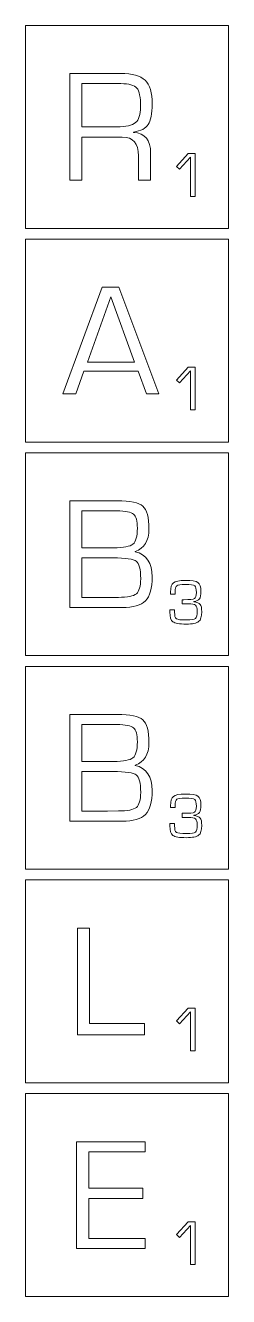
# Model space of a CAD drawing. Header units: millimetres. Extents: x -685 to 207, y -211 to 350.
# Drawn here: x -509.5 to -490.5, y -49.5 to 69.5 of the extents above; entities that cross this region are included whole.
import ezdxf

# ---------------------------------------------------------------- set-up
doc = ezdxf.new("R2010")
doc.units = ezdxf.units.MM
doc.layers.get('0').update_dxf_attribs({"linetype": 'CONTINUOUS', "lineweight": 25, "true_color": 0x000000})
doc.layers.add('letter', color=7, linetype='CONTINUOUS', lineweight=25, true_color=0x000000)
doc.layers.add('score', color=7, linetype='CONTINUOUS', lineweight=25, true_color=0x000000)

msp = doc.modelspace()

# ---------------------------------------------------------------- linework, layer by layer
at = {"lineweight": 5}
for p, q in [((-490.5, 69.5), (-509.5, 69.5)), ((-509.5, 69.5), (-509.5, 50.5)), ((-490.5, 50.5), (-490.5, 69.5)), ((-509.5, 50.5), (-490.5, 50.5)), ((-490.5, 49.5), (-509.5, 49.5)), ((-509.5, 49.5), (-509.5, 30.5)), ((-490.5, 30.5), (-490.5, 49.5)), ((-509.5, 30.5), (-490.5, 30.5)), ((-490.5, 29.5), (-509.5, 29.5)), ((-509.5, 29.5), (-509.5, 10.5)), ((-490.5, 10.5), (-490.5, 29.5)), ((-509.5, 10.5), (-490.5, 10.5)), ((-490.5, 9.5), (-509.5, 9.5)), ((-509.5, 9.5), (-509.5, -9.5)), ((-490.5, -9.5), (-490.5, 9.5)), ((-509.5, -9.5), (-490.5, -9.5)), ((-509.5, -10.5), (-509.5, -29.5)), ((-490.5, -10.5), (-509.5, -10.5)), ((-490.5, -29.5), (-490.5, -10.5)), ((-509.5, -29.5), (-490.5, -29.5)), ((-490.5, -30.5), (-509.5, -30.5)), ((-509.5, -30.5), (-509.5, -49.5)), ((-490.5, -49.5), (-490.5, -30.5)), ((-509.5, -49.5), (-490.5, -49.5))]:
    msp.add_line(p, q, dxfattribs=at)
at = {"layer": 'letter', "lineweight": 5}
for p, q in [((-505.35, 55), (-505.35, 65)), ((-505.35, 65), (-500.58, 65)), ((-500.57, 64.05), (-504.22, 64.05)), ((-504.22, 64.05), (-504.22, 60)), ((-504.22, 60), (-500.96, 60)), ((-499.38, 59.51), (-499.38, 59.49)), ((-500.81, 59.05), (-504.22, 59.05)), ((-504.22, 59.05), (-504.22, 55)), ((-500.44, 59.05), (-500.81, 59.05)), ((-498.92, 55), (-498.92, 57.3)), ((-497.79, 57.56), (-497.79, 55)), ((-504.22, 55), (-505.35, 55)), ((-497.79, 55), (-498.92, 55)), ((-505.99, 35), (-502.33, 45)), ((-501.51, 44.08), (-503.71, 37.97)), ((-502.33, 45), (-500.75, 45)), ((-499.29, 37.97), (-501.51, 44.08)), ((-500.75, 45), (-497.01, 35)), ((-504.03, 37.12), (-504.8, 35)), ((-498.97, 37.12), (-504.03, 37.12)), ((-503.71, 37.97), (-499.29, 37.97)), ((-498.19, 35), (-498.97, 37.12)), ((-504.8, 35), (-505.99, 35)), ((-497.01, 35), (-498.19, 35)), ((-505.35, 15), (-505.35, 25)), ((-505.35, 25), (-500.93, 25)), ((-500.95, 24.05), (-504.23, 24.05)), ((-504.23, 24.05), (-504.23, 20.6)), ((-504.23, 20.6), (-501.26, 20.6)), ((-499.24, 20.25), (-499.24, 20.23)), ((-501.32, 19.65), (-504.23, 19.65)), ((-504.23, 19.65), (-504.23, 15.95)), ((-504.23, 15.95), (-501.83, 15.95)), ((-501.83, 15.95), (-500.81, 15.96)), ((-500.45, 15), (-505.35, 15)), ((-505.35, -5), (-505.35, 5)), ((-505.35, 5), (-500.93, 5)), ((-500.95, 4.05), (-504.23, 4.05)), ((-504.23, 4.05), (-504.23, 0.6)), ((-504.23, 0.6), (-501.26, 0.6)), ((-499.24, 0.25), (-499.24, 0.23)), ((-501.32, -0.35), (-504.23, -0.35)), ((-504.23, -0.35), (-504.23, -4.05)), ((-504.23, -4.05), (-501.83, -4.05)), ((-501.83, -4.05), (-500.81, -4.04)), ((-500.45, -5), (-505.35, -5)), ((-504.64, -25), (-504.64, -15)), ((-504.64, -15), (-503.51, -15)), ((-503.51, -15), (-503.51, -23.95)), ((-503.51, -23.95), (-498.36, -23.95)), ((-498.36, -23.95), (-498.36, -25)), ((-498.36, -25), (-504.64, -25)), ((-504.71, -45), (-504.71, -35)), ((-504.71, -35), (-498.29, -35)), ((-498.29, -35), (-498.29, -35.95)), ((-503.58, -35.95), (-503.58, -39.36)), ((-498.29, -35.95), (-503.58, -35.95)), ((-503.58, -39.36), (-498.51, -39.36)), ((-498.51, -40.31), (-503.58, -40.31)), ((-503.58, -40.31), (-503.58, -44.05)), ((-498.51, -39.36), (-498.51, -40.31)), ((-498.29, -45), (-504.71, -45)), ((-503.58, -44.05), (-498.29, -44.05)), ((-498.29, -44.05), (-498.29, -45))]:
    msp.add_line(p, q, dxfattribs=at)
for points in [[(-500.58, 65), (-499.51, 65), (-498.75, 64.79), (-498.31, 64.36)], [(-498.31, 64.36), (-497.87, 63.94), (-497.65, 63.2), (-497.65, 62.15)], [(-499.08, 63.64), (-499.31, 63.91), (-499.81, 64.05), (-500.57, 64.05)], [(-498.73, 61.87), (-498.73, 62.78), (-498.85, 63.36), (-499.08, 63.64)], [(-497.65, 62.15), (-497.65, 61.23), (-497.77, 60.58), (-498.01, 60.22)], [(-499.2, 60.4), (-498.89, 60.66), (-498.73, 61.15), (-498.73, 61.87)], [(-500.96, 60), (-500.1, 60), (-499.51, 60.13), (-499.2, 60.4)], [(-498.01, 60.22), (-498.25, 59.86), (-498.71, 59.62), (-499.38, 59.51)], [(-498.92, 57.3), (-498.92, 58.47), (-499.43, 59.05), (-500.44, 59.05)], [(-499.38, 59.49), (-498.32, 59.41), (-497.79, 58.77), (-497.79, 57.56)], [(-500.93, 25), (-499.7, 25), (-498.9, 24.83), (-498.52, 24.49)], [(-499.39, 23.75), (-499.62, 23.95), (-500.14, 24.05), (-500.95, 24.05)], [(-498.52, 24.49), (-498.14, 24.16), (-497.95, 23.44), (-497.95, 22.36)], [(-499.03, 22.44), (-499.03, 23.12), (-499.15, 23.55), (-499.39, 23.75)], [(-499.44, 20.94), (-499.17, 21.17), (-499.03, 21.67), (-499.03, 22.44)], [(-497.95, 22.36), (-497.95, 21.25), (-498.38, 20.55), (-499.24, 20.25)], [(-501.26, 20.6), (-500.32, 20.6), (-499.71, 20.72), (-499.44, 20.94)], [(-499.24, 20.23), (-498.18, 19.98), (-497.65, 19.19), (-497.65, 17.88)], [(-499.13, 19.35), (-499.39, 19.55), (-500.13, 19.65), (-501.32, 19.65)], [(-498.72, 17.7), (-498.72, 18.6), (-498.86, 19.15), (-499.13, 19.35)], [(-497.65, 17.88), (-497.65, 16.82), (-497.86, 16.07), (-498.27, 15.64)], [(-499.12, 16.29), (-498.86, 16.52), (-498.72, 16.99), (-498.72, 17.7)], [(-500.81, 15.96), (-499.95, 15.96), (-499.39, 16.07), (-499.12, 16.29)], [(-498.27, 15.64), (-498.69, 15.21), (-499.42, 15), (-500.45, 15)], [(-500.93, 5), (-499.7, 5), (-498.9, 4.83), (-498.52, 4.49)], [(-499.39, 3.75), (-499.62, 3.95), (-500.14, 4.05), (-500.95, 4.05)], [(-499.03, 2.44), (-499.03, 3.12), (-499.15, 3.55), (-499.39, 3.75)], [(-498.52, 4.49), (-498.14, 4.16), (-497.95, 3.44), (-497.95, 2.36)], [(-499.44, 0.94), (-499.17, 1.17), (-499.03, 1.67), (-499.03, 2.44)], [(-497.95, 2.36), (-497.95, 1.25), (-498.38, 0.55), (-499.24, 0.25)], [(-501.26, 0.6), (-500.32, 0.6), (-499.71, 0.72), (-499.44, 0.94)], [(-499.24, 0.23), (-498.18, -0.02), (-497.65, -0.81), (-497.65, -2.12)], [(-499.13, -0.65), (-499.39, -0.45), (-500.13, -0.35), (-501.32, -0.35)], [(-498.72, -2.3), (-498.72, -1.4), (-498.86, -0.85), (-499.13, -0.65)], [(-499.12, -3.71), (-498.86, -3.48), (-498.72, -3.01), (-498.72, -2.3)], [(-497.65, -2.12), (-497.65, -3.18), (-497.86, -3.93), (-498.27, -4.36)], [(-500.81, -4.04), (-499.95, -4.04), (-499.39, -3.93), (-499.12, -3.71)], [(-498.27, -4.36), (-498.69, -4.79), (-499.42, -5), (-500.45, -5)]]:
    msp.add_open_spline(points, degree=3, dxfattribs=at)
at = {"layer": 'score', "lineweight": 5}
for p, q in [((-495.38, 56.3), (-494.27, 57.5)), ((-494.07, 57.16), (-495.09, 56.03)), ((-494.27, 57.5), (-493.62, 57.5)), ((-494.07, 53.5), (-494.07, 57.16)), ((-493.62, 57.5), (-493.62, 53.5)), ((-495.09, 56.03), (-495.38, 56.3)), ((-493.62, 53.5), (-494.07, 53.5)), ((-495.38, 36.3), (-494.27, 37.5)), ((-494.07, 37.16), (-495.09, 36.03)), ((-494.27, 37.5), (-493.62, 37.5)), ((-494.07, 33.5), (-494.07, 37.16)), ((-493.62, 37.5), (-493.62, 33.5)), ((-495.09, 36.03), (-495.38, 36.3)), ((-493.62, 33.5), (-494.07, 33.5)), ((-495.93, 16.27), (-495.92, 16.43)), ((-495.5, 16.27), (-495.93, 16.27)), ((-495.5, 16.45), (-495.5, 16.27)), ((-494.84, 15.35), (-494.84, 15.74)), ((-494.84, 15.74), (-494.68, 15.74)), ((-493.76, 15.57), (-493.76, 15.55)), ((-495.99, 14.56), (-495.99, 14.8)), ((-495.99, 14.8), (-495.55, 14.8)), ((-495.55, 14.8), (-495.55, 14.57)), ((-494.67, 15.35), (-494.84, 15.35)), ((-494.28, 15.35), (-494.67, 15.35)), ((-495.93, -3.73), (-495.92, -3.57)), ((-495.5, -3.55), (-495.5, -3.73)), ((-495.5, -3.73), (-495.93, -3.73)), ((-494.84, -4.65), (-494.84, -4.26)), ((-494.84, -4.26), (-494.68, -4.26)), ((-494.67, -4.65), (-494.84, -4.65)), ((-494.28, -4.65), (-494.67, -4.65)), ((-493.76, -4.43), (-493.76, -4.45)), ((-495.99, -5.44), (-495.99, -5.2)), ((-495.99, -5.2), (-495.55, -5.2)), ((-495.55, -5.2), (-495.55, -5.43)), ((-495.38, -23.7), (-494.27, -22.5)), ((-494.27, -22.5), (-493.62, -22.5)), ((-493.62, -22.5), (-493.62, -26.5)), ((-495.09, -23.97), (-495.38, -23.7)), ((-494.07, -22.84), (-495.09, -23.97)), ((-494.07, -26.5), (-494.07, -22.84)), ((-493.62, -26.5), (-494.07, -26.5)), ((-495.38, -43.7), (-494.27, -42.5)), ((-494.07, -42.84), (-495.09, -43.97)), ((-494.27, -42.5), (-493.62, -42.5)), ((-494.07, -46.5), (-494.07, -42.84)), ((-493.62, -42.5), (-493.62, -46.5)), ((-495.09, -43.97), (-495.38, -43.7)), ((-493.62, -46.5), (-494.07, -46.5))]:
    msp.add_line(p, q, dxfattribs=at)
for points in [[(-495.92, 16.43), (-495.92, 16.89), (-495.83, 17.19), (-495.66, 17.33)], [(-495.66, 17.33), (-495.48, 17.47), (-495.1, 17.54), (-494.53, 17.54)], [(-495.34, 17.05), (-495.45, 16.97), (-495.5, 16.77), (-495.5, 16.45)], [(-494.54, 17.16), (-494.97, 17.16), (-495.24, 17.12), (-495.34, 17.05)], [(-493.67, 17.04), (-493.78, 17.12), (-494.06, 17.16), (-494.54, 17.16)], [(-494.53, 17.54), (-493.94, 17.54), (-493.55, 17.48), (-493.37, 17.34)], [(-493.51, 16.4), (-493.51, 16.75), (-493.57, 16.96), (-493.67, 17.04)], [(-493.37, 17.34), (-493.18, 17.21), (-493.08, 16.94), (-493.08, 16.53)], [(-494.68, 15.74), (-494.14, 15.74), (-493.81, 15.77), (-493.69, 15.84)], [(-493.22, 15.81), (-493.31, 15.68), (-493.49, 15.6), (-493.76, 15.57)], [(-493.76, 15.55), (-493.45, 15.5), (-493.25, 15.42), (-493.15, 15.3)], [(-493.69, 15.84), (-493.57, 15.91), (-493.51, 16.09), (-493.51, 16.4)], [(-493.08, 16.53), (-493.08, 16.18), (-493.13, 15.94), (-493.22, 15.81)], [(-495.7, 13.67), (-495.9, 13.81), (-495.99, 14.11), (-495.99, 14.56)], [(-495.55, 14.57), (-495.55, 14.23), (-495.5, 14.02), (-495.38, 13.95)], [(-493.6, 15.22), (-493.7, 15.31), (-493.93, 15.35), (-494.28, 15.35)], [(-493.44, 14.65), (-493.44, 14.94), (-493.49, 15.13), (-493.6, 15.22)], [(-493.6, 13.98), (-493.49, 14.07), (-493.44, 14.29), (-493.44, 14.65)], [(-493.01, 14.61), (-493.01, 14.15), (-493.1, 13.84), (-493.3, 13.69)], [(-493.15, 15.3), (-493.06, 15.18), (-493.01, 14.95), (-493.01, 14.61)], [(-494.46, 13.46), (-495.09, 13.46), (-495.5, 13.53), (-495.7, 13.67)], [(-495.38, 13.95), (-495.27, 13.88), (-494.94, 13.84), (-494.4, 13.84)], [(-493.3, 13.69), (-493.49, 13.54), (-493.88, 13.46), (-494.46, 13.46)], [(-494.4, 13.84), (-493.98, 13.84), (-493.72, 13.89), (-493.6, 13.98)], [(-495.92, -3.57), (-495.92, -3.11), (-495.83, -2.81), (-495.66, -2.67)], [(-495.66, -2.67), (-495.48, -2.53), (-495.1, -2.46), (-494.53, -2.46)], [(-495.34, -2.95), (-495.45, -3.03), (-495.5, -3.23), (-495.5, -3.55)], [(-494.54, -2.84), (-494.97, -2.84), (-495.24, -2.88), (-495.34, -2.95)], [(-493.67, -2.96), (-493.78, -2.88), (-494.06, -2.84), (-494.54, -2.84)], [(-494.53, -2.46), (-493.94, -2.46), (-493.55, -2.52), (-493.37, -2.66)], [(-493.51, -3.6), (-493.51, -3.25), (-493.57, -3.04), (-493.67, -2.96)], [(-493.37, -2.66), (-493.18, -2.79), (-493.08, -3.06), (-493.08, -3.47)], [(-493.08, -3.47), (-493.08, -3.82), (-493.13, -4.06), (-493.22, -4.19)], [(-494.68, -4.26), (-494.14, -4.26), (-493.81, -4.23), (-493.69, -4.16)], [(-493.6, -4.78), (-493.7, -4.69), (-493.93, -4.65), (-494.28, -4.65)], [(-493.22, -4.19), (-493.31, -4.32), (-493.49, -4.4), (-493.76, -4.43)], [(-493.76, -4.45), (-493.45, -4.5), (-493.25, -4.58), (-493.15, -4.7)], [(-493.69, -4.16), (-493.57, -4.09), (-493.51, -3.91), (-493.51, -3.6)], [(-493.15, -4.7), (-493.06, -4.82), (-493.01, -5.05), (-493.01, -5.39)], [(-495.7, -6.33), (-495.9, -6.19), (-495.99, -5.89), (-495.99, -5.44)], [(-495.55, -5.43), (-495.55, -5.77), (-495.5, -5.98), (-495.38, -6.05)], [(-493.44, -5.35), (-493.44, -5.06), (-493.49, -4.87), (-493.6, -4.78)], [(-493.6, -6.02), (-493.49, -5.93), (-493.44, -5.71), (-493.44, -5.35)], [(-493.01, -5.39), (-493.01, -5.85), (-493.1, -6.16), (-493.3, -6.31)], [(-494.46, -6.54), (-495.09, -6.54), (-495.5, -6.47), (-495.7, -6.33)], [(-495.38, -6.05), (-495.27, -6.12), (-494.94, -6.16), (-494.4, -6.16)], [(-493.3, -6.31), (-493.49, -6.46), (-493.88, -6.54), (-494.46, -6.54)], [(-494.4, -6.16), (-493.98, -6.16), (-493.72, -6.11), (-493.6, -6.02)]]:
    msp.add_open_spline(points, degree=3, dxfattribs=at)

doc.saveas('drawing.dxf')
